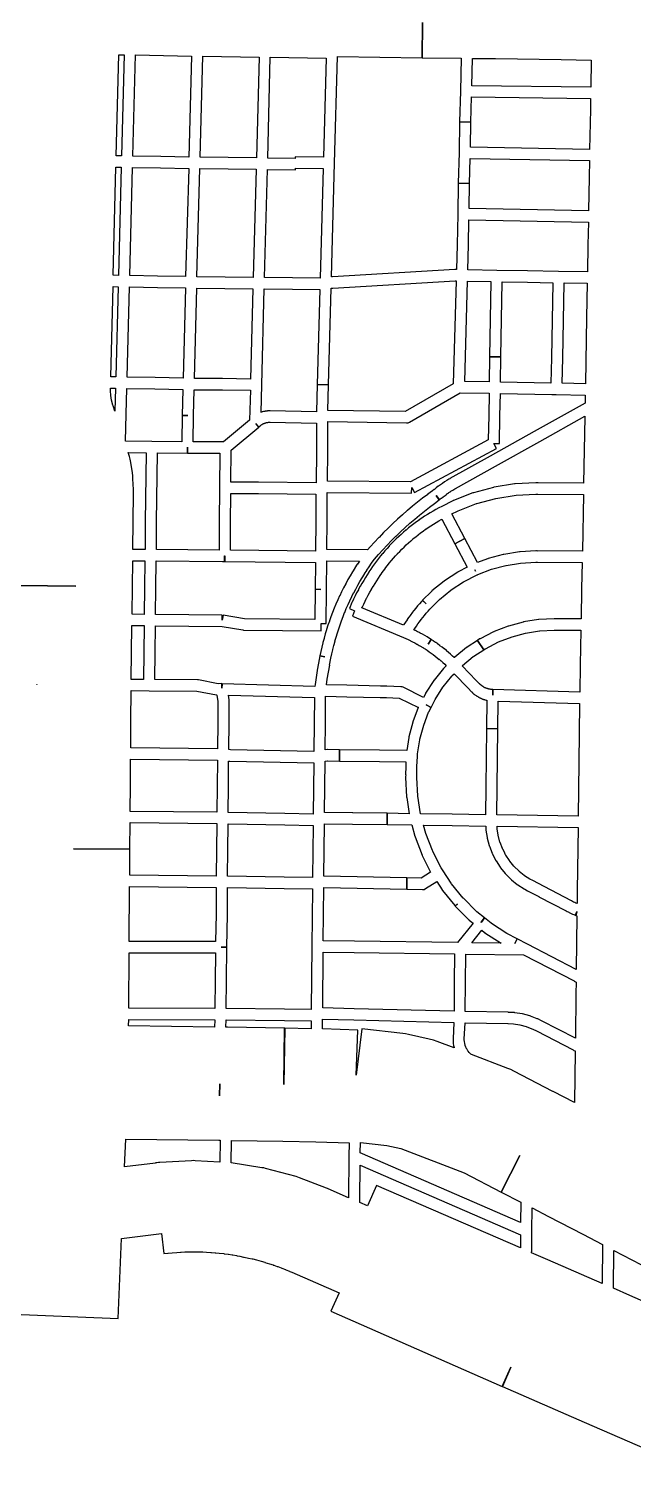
# Model space of a CAD drawing. Extents: x 0 to 1129, y 203 to 1017.
# Drawn here: x 634.7 to 695, y 325.1 to 467.9 of the extents above; entities that cross this region are included whole.
import ezdxf

# ---------------------------------------------------------------- set-up
doc = ezdxf.new("R2010")
doc.units = 0
doc.layers.get('0').update_dxf_attribs({"linetype": 'CONTINUOUS'})

msp = doc.modelspace()

# ---------------------------------------------------------------- linework, layer by layer
at = {"color": 1}
for points in [[(674.031288, 468.524742), (673.981888, 464.996965), (677.86951, 464.947587), (677.798955, 461.659698), (677.728399, 458.597587), (678.857288, 458.583589), (678.913733, 461.081255), (690.781177, 460.918989), (690.759954, 459.818322), (690.689376, 455.860144), (678.80782, 456.085922), (678.85722, 458.576545), (677.728332, 458.597768), (677.664843, 455.556834), (677.594265, 452.480612), (678.723154, 452.459389), (678.779598, 454.957056), (690.66822, 454.731278), (690.639998, 453.087322), (690.576487, 449.735945), (678.673776, 449.947611), (678.723154, 452.459389), (677.594265, 452.473387), (677.53782, 449.404232), (677.467287, 446.349165), (677.417887, 443.872676), (677.304998, 443.872676), (677.276776, 443.872676), (677.262778, 443.872676), (665.056667, 443.152987), (665.0214, 443.152987), (664.943778, 443.152987), (665.261266, 454.477165), (665.543489, 465.109876), (673.981933, 464.996987), (674.024289, 468.524742)], [(643.734778, 465.300433), (644.263933, 465.286434), (644.009933, 455.211101), (643.480778, 455.2181), (643.734778, 465.300433)], [(645.392822, 465.27221), (650.994956, 465.166366), (650.733889, 455.083988), (647.932822, 455.133388), (645.131778, 455.189833), (645.392822, 465.27221)], [(652.123845, 465.14521), (657.718889, 465.060544), (657.457845, 454.999321), (654.649711, 455.034588), (651.855711, 455.069877), (652.123845, 465.14521)], [(658.847778, 465.046433), (664.407556, 464.954722), (664.146511, 455.069877), (661.331333, 455.105166), (661.331333, 454.935833), (658.586734, 454.98521), (658.847778, 465.046433)], [(678.998444, 464.933544), (681.298556, 464.905321), (687.846111, 464.806544), (690.851778, 464.76421), (690.795333, 462.047833), (678.942, 462.210099), (678.998444, 464.933544)], [(643.452556, 454.088511), (643.981711, 454.081512), (643.692444, 443.286512), (643.191489, 443.293511), (643.452556, 454.088511)], [(645.103556, 454.060289), (647.9046, 454.010889), (650.705667, 453.954444), (650.402289, 443.166511), (647.608289, 443.215889), (644.821333, 443.265266), (645.103556, 454.060289)], [(651.827489, 453.940266), (654.635622, 453.904977), (657.429622, 453.86971), (657.133266, 443.07471), (654.332222, 443.124088), (651.531178, 443.145311), (651.827489, 453.940266)], [(661.373667, 453.975555), (664.118289, 453.940266), (663.814889, 442.99711), (661.063222, 443.032377), (658.262155, 443.067643), (658.558511, 453.855599), (661.373667, 453.82031), (661.373667, 453.975555)], [(678.652734, 448.817887), (690.562511, 448.60622), (690.520155, 446.327287), (690.470778, 443.632042), (687.592111, 443.681443), (687.585112, 443.681443), (684.50889, 443.737887), (681.425623, 443.787287), (678.546957, 443.843732), (678.596357, 446.327287), (678.652734, 448.817887)], [(677.276889, 442.743042), (677.319222, 442.743042), (677.389778, 442.743042), (677.093444, 432.484242), (672.2886, 429.697309), (664.591, 429.824309), (664.654511, 432.364309), (663.525622, 432.399575), (663.455044, 429.683198), (658.847778, 429.774909), (658.840779, 429.774909), (658.826555, 429.774909), (658.741888, 429.774909), (658.720665, 429.774909), (658.706667, 429.774909), (658.593778, 429.76791), (658.57978, 429.76791), (658.565781, 429.753911), (658.459937, 429.746912), (658.445938, 429.746912), (658.438939, 429.746912), (658.333117, 429.732914), (658.304895, 429.71869), (658.290671, 429.71869), (658.184849, 429.697467), (658.17785, 429.697467), (658.072028, 429.669245), (658.050805, 429.662246), (658.043806, 429.662246), (657.937984, 429.626979), (657.930985, 429.61998), (658.00154, 432.36458), (658.248496, 441.938958), (661.056584, 441.903691), (663.780051, 441.868425), (663.526051, 432.399846), (664.65494, 432.371624), (664.915985, 442.023624), (665.057096, 442.023624), (665.071094, 442.023624), (665.092317, 442.023624), (677.276889, 442.743042)], [(643.1774, 442.171509), (643.678333, 442.15751), (643.438444, 433.168733), (642.944556, 433.175732), (643.1774, 442.171509)], [(644.807222, 442.13622), (647.587111, 442.086842), (650.388155, 442.030398), (650.141222, 433.034575), (647.354289, 433.09102), (644.567333, 433.147464), (644.807222, 442.13622)], [(651.517044, 442.016399), (654.318111, 441.995176), (657.119178, 441.952865), (656.886333, 432.949977), (654.071178, 432.985243), (651.270111, 433.013465), (651.517044, 442.016399)], [(678.518667, 442.71482), (680.847, 442.66542), (680.72, 435.17242), (681.848889, 435.158422), (681.975889, 442.651422), (684.4806, 442.609089), (687.006511, 442.559688), (686.872444, 435.059644), (686.830111, 432.540799), (681.799489, 432.6396), (681.848889, 435.151378), (680.72, 435.172601), (680.6706, 432.660823), (678.2294, 432.703156), (678.518667, 442.71482)], [(688.1354, 442.545487), (690.449622, 442.503131), (690.386111, 439.102376), (690.266155, 432.477198), (687.959, 432.519531), (688.001333, 435.038376), (688.1354, 442.545487)], [(642.9234, 432.046956), (643.410222, 432.039957), (643.346734, 429.739846), (643.163266, 430.290179), (643.135044, 430.35369), (643.008067, 430.854623), (642.930444, 431.306179), (642.916446, 431.785957), (642.916446, 431.799955), (642.916446, 431.856399), (642.9234, 432.046956)], [(644.539111, 432.018734), (647.333111, 431.962289), (650.113, 431.905845), (650.049489, 429.316444), (650.613933, 429.295221), (650.042444, 429.30222), (650.028446, 426.698709), (647.036891, 426.719932), (644.419291, 426.741155), (644.468668, 429.436355), (644.539111, 432.018734)], [(651.241889, 431.884667), (654.064111, 431.856444), (656.858111, 431.821178), (656.780511, 428.857845), (654.184067, 426.6706), (651.157222, 426.691823), (651.17122, 429.295312), (651.241889, 431.884667)], [(681.7854, 431.510734), (686.907711, 431.411933), (687.366333, 431.404934), (690.245, 431.34849), (690.231002, 430.544156), (685.158046, 427.714867), (680.762446, 425.259534), (676.761958, 423.01589), (676.747734, 423.008891), (676.740734, 423.008891), (676.663112, 422.959513), (676.656113, 422.959513), (676.444446, 422.825446), (676.444446, 422.818447), (676.23278, 422.68438), (676.218781, 422.68438), (676.021226, 422.543269), (676.007228, 422.543269), (675.816716, 422.402158), (675.809717, 422.395159), (675.605117, 422.254048), (675.605117, 422.247049), (675.598118, 422.247049), (675.400563, 422.091826), (675.210074, 421.943671), (675.19585, 421.936672), (675.033583, 421.802628), (675.026584, 421.802628), (674.553873, 421.449827), (674.546874, 421.449827), (674.546874, 421.442828), (674.03183, 421.061828), (674.024831, 421.061828), (674.024831, 421.054829), (673.523875, 420.666785), (673.516876, 420.659786), (673.008876, 420.250586), (672.514965, 419.834297), (672.507966, 419.834297), (672.507966, 419.827298), (672.021143, 419.411009), (672.014144, 419.40401), (671.541433, 418.980676), (671.541433, 418.973677), (671.527209, 418.973677), (671.061565, 418.543277), (671.061565, 418.529279), (670.595876, 418.084768), (670.588877, 418.084768), (670.137321, 417.626168), (670.130322, 417.626168), (669.685811, 417.153434), (669.678812, 417.153434), (669.248412, 416.687768), (669.234414, 416.680769), (668.804036, 416.200991), (668.797037, 416.193992), (668.543037, 415.904725), (664.486104, 415.939992), (664.507327, 418.790436), (664.52855, 421.619703), (672.938772, 421.563258), (672.945771, 422.134769), (673.213882, 421.633836), (681.398327, 426.029436), (681.137282, 426.523325), (681.701727, 426.516326), (681.751105, 429.282104), (681.7854, 431.510734)], [(677.784889, 431.581266), (680.656511, 431.531889), (680.621222, 429.295266), (680.578889, 426.868155), (672.810734, 422.691266), (664.541622, 422.747711), (664.569845, 425.739266), (664.576844, 428.695556), (672.436733, 428.568556), (672.598999, 428.568556), (672.726022, 428.646155), (677.784889, 431.581266)], [(658.741933, 428.646223), (658.777222, 428.646223), (658.819556, 428.646223), (658.826555, 428.646223), (663.447955, 428.554512), (663.440956, 425.739334), (663.412734, 422.599623), (657.683622, 422.649023), (657.676623, 422.649023), (654.917912, 422.663022), (654.946135, 425.845089), (657.697779, 428.159311), (657.415556, 428.497977), (657.704846, 428.166355), (657.83889, 428.286311), (657.860113, 428.29331), (657.881336, 428.321532), (657.909558, 428.33553), (657.973047, 428.377886), (658.01538, 428.413153), (658.043602, 428.427151), (658.043602, 428.43415), (658.078892, 428.448148), (658.107114, 428.469371), (658.149425, 428.48337), (658.177647, 428.504593), (658.220003, 428.518817), (658.248225, 428.532815), (658.290536, 428.547039), (658.318758, 428.554038), (658.361114, 428.575261), (658.39638, 428.58226), (658.452825, 428.603483), (658.459824, 428.603483), (658.509224, 428.610482), (658.54449, 428.617482), (658.593891, 428.624481), (658.615114, 428.624481), (658.671558, 428.638479), (658.69978, 428.638479), (658.741933, 428.646223)], [(690.209711, 429.245957), (690.209711, 429.133068), (690.082734, 422.550223), (685.560111, 422.585512), (685.531889, 422.585512), (685.383711, 422.59951), (685.355489, 422.59951), (685.327266, 422.59951), (685.327266, 422.592511), (683.26, 422.493711), (683.231778, 422.479713), (683.203556, 422.479713), (681.157444, 422.155135), (681.122155, 422.148135), (681.093933, 422.141136), (679.097222, 421.597847), (679.069, 421.590848), (679.040778, 421.583849), (677.107556, 420.843027), (677.086332, 420.821804), (677.05811, 420.814805), (675.936288, 420.243294), (675.654066, 420.095116), (675.647067, 420.095116), (675.364845, 419.939916), (675.364845, 419.932917), (675.357846, 419.932917), (675.082668, 419.777695), (675.075668, 419.777695), (674.80049, 419.608361), (674.793491, 419.608361), (674.518313, 419.439028), (674.511314, 419.432029), (674.236136, 419.255629), (674.229137, 419.255629), (673.961026, 419.079228), (673.954027, 419.072229), (673.692983, 418.895852), (673.692983, 418.881628), (673.678985, 418.881628), (673.424985, 418.698206), (673.417985, 418.698206), (673.417985, 418.691207), (673.163985, 418.507762), (673.149987, 418.507762), (673.149987, 418.493764), (672.895987, 418.303275), (672.888988, 418.296276), (672.642055, 418.098721), (672.642055, 418.091722), (672.635056, 418.091722), (672.388123, 417.887122), (672.373899, 417.880123), (672.141077, 417.6755), (672.127078, 417.668501), (671.894234, 417.456857), (671.880236, 417.456857), (671.880236, 417.449858), (671.647391, 417.238191), (671.647391, 417.224193), (671.633393, 417.224193), (671.407615, 417.005482), (671.400616, 416.998483), (671.167771, 416.779772), (671.167771, 416.765548), (671.160772, 416.765548), (670.942061, 416.53977), (670.928063, 416.532771), (670.709329, 416.299949), (670.709329, 416.29295), (670.490618, 416.053061), (670.483619, 416.053061), (670.271975, 415.806105), (670.060286, 415.559172), (670.046288, 415.552173), (669.848732, 415.30524), (669.848732, 415.298241), (669.64411, 415.051308), (669.64411, 415.03731), (669.637111, 415.03731), (669.439555, 414.78331), (669.439555, 414.77631), (669.249066, 414.52231), (669.235068, 414.508086), (669.051624, 414.254086), (669.051624, 414.247087), (668.868179, 413.978976), (668.868179, 413.971977), (668.86118, 413.971977), (668.68478, 413.710933), (668.68478, 413.696935), (668.50838, 413.428823), (668.50838, 413.421824), (668.339047, 413.146646), (668.155625, 412.85738), (668.155625, 412.850381), (667.972158, 412.554047), (667.965159, 412.554047), (667.965159, 412.547048), (667.80287, 412.250692), (667.788871, 412.243693), (667.626582, 411.94736), (667.626582, 411.933362), (667.457249, 411.629962), (667.457249, 411.615963), (667.29496, 411.312563), (667.146804, 411.002119), (667.139805, 410.99512), (666.998694, 410.691719), (666.998694, 410.68472), (666.991695, 410.663497), (666.730628, 410.049653), (667.252762, 409.823875), (667.034028, 409.308831), (672.121073, 407.163942), (672.34685, 407.065164), (672.361074, 407.058165), (672.579785, 406.95941), (672.586785, 406.95241), (672.805495, 406.853633), (672.819494, 406.846634), (673.03116, 406.740789), (673.038159, 406.73379), (673.249804, 406.627945), (673.256803, 406.620946), (673.468469, 406.50099), (673.475468, 406.50099), (673.687158, 406.381035), (673.701156, 406.381035), (673.898711, 406.254057), (673.912935, 406.247058), (674.110491, 406.127102), (674.124489, 406.113104), (674.272667, 406.028438), (674.484334, 405.887326), (674.688934, 405.746215), (674.695933, 405.746215), (674.886422, 405.605104), (674.900646, 405.598105), (675.091134, 405.456994), (675.098133, 405.456994), (675.288622, 405.301772), (675.295621, 405.294773), (675.479043, 405.153662), (675.500266, 405.146662), (675.683711, 404.984396), (675.683711, 404.998394), (675.867155, 404.829061), (675.874154, 404.829061), (676.050554, 404.666794), (676.064553, 404.659795), (676.24093, 404.504596), (676.247929, 404.490372), (676.38904, 404.356327), (676.156196, 404.123483), (676.142198, 404.10226), (676.127974, 404.074037), (675.182552, 402.909859), (675.161329, 402.895861), (675.14733, 402.867639), (674.335953, 401.604683), (674.31473, 401.58346), (674.30773, 401.555238), (674.13133, 401.195416), (672.085219, 402.197305), (671.979375, 402.253749), (671.852397, 402.260748), (670.455375, 402.296037), (669.820397, 402.31726), (666.483108, 402.394883), (664.444041, 402.430149), (664.528708, 403.008727), (664.528708, 403.022726), (664.641597, 403.707126), (664.641597, 403.714125), (664.768619, 404.412614), (664.754395, 404.412614), (664.895506, 405.111102), (664.888507, 405.111102), (664.987285, 405.534436), (664.980286, 405.534436), (665.07202, 405.950725), (665.07202, 405.957724), (665.177842, 406.359902), (665.177842, 406.3739), (665.297797, 406.797233), (665.283799, 406.797233), (665.410799, 407.206456), (665.4038, 407.206456), (665.530823, 407.615678), (665.530823, 407.622677), (665.664867, 408.038966), (665.798911, 408.434077), (665.80591, 408.441076), (665.939954, 408.843254), (665.946954, 408.843254), (666.095132, 409.245432), (666.095132, 409.252431), (666.257398, 409.654587), (666.264397, 409.661586), (666.426664, 410.04963), (666.426664, 410.056629), (666.603064, 410.444673), (666.603064, 410.451673), (666.779441, 410.839717), (666.786441, 410.853941), (666.962841, 411.227874), (666.96984, 411.241872), (667.153262, 411.615828), (667.167486, 411.629826), (667.357974, 411.996715), (667.364974, 412.003714), (667.569573, 412.37767), (667.569573, 412.384669), (667.78124, 412.758602), (667.78124, 412.765601), (667.999951, 413.125423), (667.999951, 413.132422), (668.232796, 413.499311), (668.232796, 413.50631), (668.458573, 413.859066), (668.472572, 413.866065), (668.698349, 414.218842), (668.705348, 414.225842), (668.94526, 414.571575), (668.952259, 414.578574), (669.199215, 414.931329), (669.227437, 414.966618), (669.643703, 415.446396), (669.650703, 415.453395), (670.066969, 415.911995), (670.073968, 415.918994), (670.497302, 416.37055), (670.504301, 416.377549), (670.941745, 416.829105), (670.941745, 416.836104), (671.37919, 417.273526), (671.386189, 417.280525), (671.837744, 417.717969), (671.837744, 417.71097), (672.296367, 418.134303), (672.303366, 418.141302), (672.761966, 418.557591), (672.775964, 418.564591), (673.24163, 418.973813), (673.24863, 418.980812), (673.728407, 419.375923), (673.735406, 419.375923), (674.208117, 419.778078), (674.222341, 419.778078), (674.716208, 420.166145), (675.217163, 420.533034), (675.224162, 420.540033), (675.689852, 420.885744), (675.379407, 421.316144), (675.718074, 420.906922), (675.894452, 421.055078), (675.901451, 421.062077), (676.091962, 421.203188), (676.091962, 421.196189), (676.275406, 421.3373), (676.282406, 421.344299), (676.458783, 421.478343), (676.465782, 421.485342), (676.656294, 421.612342), (676.663293, 421.619341), (676.84676, 421.739297), (676.853759, 421.753295), (677.04427, 421.873228), (677.051269, 421.873228), (677.24178, 422.000251), (677.255779, 422.000251), (677.305179, 422.035518), (681.30569, 424.272117), (685.708357, 426.727451), (690.209711, 429.245957)], [(644.687266, 425.612357), (646.451178, 425.598133), (646.3806, 418.711911), (646.352378, 415.946133), (645.138822, 415.953132), (645.2094, 421.555243), (645.216399, 421.745754), (645.202401, 421.929176), (645.145957, 423.008687), (645.131958, 423.297977), (645.089625, 423.587243), (644.920292, 424.63851), (644.877958, 424.94191), (644.793292, 425.224132), (644.687266, 425.612357)], [(650.585711, 426.141512), (650.59271, 426.141512), (650.578712, 425.562957), (651.05849, 425.562957), (653.810156, 425.548958), (653.781934, 422.119958), (653.753712, 418.634514), (653.732489, 415.875803), (647.481244, 415.932247), (647.509466, 418.698025), (647.580044, 425.584247), (650.578644, 425.563024), (650.585711, 426.141512)], [(654.903711, 421.534178), (657.669489, 421.52018), (663.3986, 421.47078), (663.377377, 418.796713), (663.349154, 415.791069), (654.861332, 415.861602), (654.882556, 418.627379), (654.903711, 421.534178)], [(685.327266, 421.470689), (685.390778, 421.470689), (685.503667, 421.456691), (685.517665, 421.456691), (685.524664, 421.456691), (690.061398, 421.421402), (689.96262, 415.762869), (685.489398, 415.798135), (685.489398, 415.791136), (685.376509, 415.798135), (685.348286, 415.798135), (685.31302, 415.798135), (683.753731, 415.720513), (683.718442, 415.720513), (683.69022, 415.706515), (682.137997, 415.459559), (682.109775, 415.45256), (682.081553, 415.45256), (680.56462, 415.036271), (680.543397, 415.029272), (680.515174, 415.022273), (679.506219, 414.634228), (678.243263, 417.040162), (677.241397, 416.510984), (678.476108, 414.168539), (677.594152, 413.716984), (677.56593, 413.709985), (677.544706, 413.688761), (676.225329, 412.83505), (676.204106, 412.813827), (676.182883, 412.799829), (674.969327, 411.804985), (674.941105, 411.783761), (674.919882, 411.769537), (674.030882, 410.873493), (674.38366, 410.52776), (674.023838, 410.859382), (673.917993, 410.753537), (673.917993, 410.746538), (673.727482, 410.534872), (673.536993, 410.323205), (673.536993, 410.309207), (673.529994, 410.309207), (673.353616, 410.09754), (673.353616, 410.090541), (673.346617, 410.090541), (673.170217, 409.871807), (673.170217, 409.864808), (672.993817, 409.653119), (672.993817, 409.639121), (672.986818, 409.639121), (672.817484, 409.413343), (672.817484, 409.406344), (672.648151, 409.180566), (672.648151, 409.173567), (672.641152, 409.173567), (672.478863, 408.947789), (672.478863, 408.933791), (672.323641, 408.708013), (672.323641, 408.701014), (672.161374, 408.461125), (672.161374, 408.454126), (672.119018, 408.383548), (667.984485, 410.126282), (668.019752, 410.217993), (668.026751, 410.232217), (668.160818, 410.500305), (668.160818, 410.507304), (668.301929, 410.796593), (668.308928, 410.803592), (668.450039, 411.099926), (668.457038, 411.106925), (668.619305, 411.396191), (668.612305, 411.396191), (668.767528, 411.685458), (668.774527, 411.692457), (668.936793, 411.967612), (668.943792, 411.974611), (669.113126, 412.256834), (669.120125, 412.270832), (669.296502, 412.553054), (669.458791, 412.821165), (669.465791, 412.828164), (669.621035, 413.082164), (669.635034, 413.089163), (669.797323, 413.336119), (669.797323, 413.343118), (669.966656, 413.590074), (669.973655, 413.604072), (670.150055, 413.851028), (670.150055, 413.858027), (670.340544, 414.097938), (670.347543, 414.104938), (670.523943, 414.344826), (670.530942, 414.351826), (670.714387, 414.591692), (670.728385, 414.598691), (670.91183, 414.824469), (670.918829, 414.838467), (671.123428, 415.064245), (671.116429, 415.064245), (671.328073, 415.297067), (671.328073, 415.304066), (671.525629, 415.522777), (671.539853, 415.529776), (671.751497, 415.755554), (671.963186, 415.96722), (671.970185, 415.97422), (672.181852, 416.185909), (672.188851, 416.192908), (672.407562, 416.404575), (672.407562, 416.397575), (672.63334, 416.609265), (672.640339, 416.616264), (672.866117, 416.813819), (672.880115, 416.820818), (673.098849, 417.01133), (673.105848, 417.025328), (673.345759, 417.215817), (673.585625, 417.413372), (673.592625, 417.413372), (673.832513, 417.596839), (673.839513, 417.603838), (674.079424, 417.780216), (674.086423, 417.780216), (674.333379, 417.956616), (674.340378, 417.963615), (674.587334, 418.132949), (674.594333, 418.139948), (674.841289, 418.309281), (674.855287, 418.309281), (675.109287, 418.478614), (675.116286, 418.478614), (675.370286, 418.633837), (675.384284, 418.647835), (675.638284, 418.79599), (675.645283, 418.79599), (675.899283, 418.944168), (675.913507, 418.951167), (675.962885, 418.97939), (677.239952, 416.516989), (678.241818, 417.0391), (676.957729, 419.494434), (677.515107, 419.7837), (677.564485, 419.811922), (679.391885, 420.517478), (679.420107, 420.524477), (679.448329, 420.531476), (681.332174, 421.032409), (683.378262, 421.364009), (685.327266, 421.470689)], [(632.622289, 414.951243), (633.835845, 414.937245), (633.800556, 412.347867), (639.445, 412.270245), (633.800556, 412.3408), (633.758222, 409.052911), (633.715889, 405.821467), (633.687667, 403.090978), (632.544667, 403.104977), (632.608155, 412.347777), (632.622289, 414.951243)], [(645.124734, 414.824243), (646.338289, 414.817244), (646.310067, 412.150266), (646.281845, 409.4762), (645.054155, 409.490198), (645.089444, 412.206598), (645.124734, 414.824243)], [(664.478111, 414.810245), (667.723667, 414.782023), (667.526111, 414.485689), (667.519112, 414.485689), (667.519112, 414.471691), (667.279246, 414.104802), (667.272247, 414.097803), (667.039402, 413.71678), (667.032403, 413.709781), (666.813669, 413.328781), (666.799671, 413.328781), (666.799671, 413.321782), (666.580938, 412.940805), (666.580938, 412.933806), (666.369271, 412.545761), (666.369271, 412.531537), (666.362272, 412.531537), (666.157672, 412.136426), (666.150673, 412.129427), (665.953117, 411.734316), (665.953117, 411.720318), (665.762606, 411.325207), (665.755607, 411.318208), (665.565096, 410.923097), (665.565096, 410.909098), (665.388718, 410.50692), (665.388718, 410.499921), (665.381719, 410.499921), (665.212386, 410.083655), (665.212386, 410.076656), (665.050119, 409.667456), (665.050119, 409.660457), (664.88783, 409.24419), (664.88783, 409.237191), (664.739675, 408.813858), (664.732676, 408.813858), (664.732676, 408.806859), (664.591564, 408.390592), (664.591564, 408.383593), (664.45752, 407.96026), (664.45752, 407.946262), (664.450521, 407.946262), (664.323521, 407.522928), (664.323521, 407.515929), (664.203588, 407.085529), (664.203588, 407.07853), (664.083632, 406.655197), (664.083632, 406.641198), (663.97781, 406.210798), (663.97781, 406.203799), (663.886077, 405.773422), (663.872078, 405.766422), (663.787412, 405.328978), (664.288367, 405.223133), (663.787412, 405.321934), (663.653345, 404.616378), (663.653345, 404.609379), (663.526367, 403.903823), (663.519368, 403.903823), (663.519368, 403.889825), (663.413546, 403.18427), (663.413546, 403.177271), (663.307702, 402.471715), (663.307702, 402.464716), (663.286479, 402.288316), (654.02959, 402.556449), (654.015591, 402.111938), (654.015591, 402.563494), (653.634569, 402.556495), (651.687236, 402.930428), (651.637858, 402.937427), (651.58848, 402.937427), (647.333969, 402.972716), (647.362191, 405.674982), (647.397458, 408.334938), (654.050858, 408.278494), (656.118124, 407.918672), (656.167525, 407.911673), (656.209858, 407.911673), (663.914525, 407.841117), (663.921524, 408.56785), (664.422457, 408.56785), (664.44368, 411.968606), (664.478111, 414.810245)], [(654.289889, 415.297022), (654.296888, 415.297022), (654.296888, 414.739644), (663.349154, 414.662044), (663.313865, 411.980933), (663.87831, 411.966709), (663.313865, 411.973708), (663.292642, 408.975086), (656.258242, 409.038597), (654.141575, 409.398419), (654.056909, 408.890419), (654.056909, 409.405486), (647.410598, 409.46193), (647.43882, 412.135975), (647.467042, 414.802997), (654.092198, 414.739486), (654.289753, 414.739486), (654.289889, 415.297022)], [(685.320222, 414.669134), (685.376667, 414.669134), (685.461333, 414.669134), (685.468332, 414.669134), (685.482556, 414.669134), (689.941668, 414.633867), (689.892267, 412.065645), (689.835823, 409.017645), (687.324045, 409.031643), (687.295823, 409.031643), (687.189978, 409.031643), (687.161756, 409.031643), (687.140533, 409.031643), (685.637688, 408.954043), (685.609466, 408.954043), (685.588243, 408.954043), (684.106667, 408.714222), (684.078444, 408.707223), (684.050222, 408.700224), (682.603845, 408.31218), (682.575622, 408.297956), (682.554399, 408.290957), (681.157399, 407.754734), (681.129177, 407.747735), (681.107954, 407.726512), (679.774443, 407.049179), (679.74622, 407.04218), (679.717998, 407.020957), (679.506332, 406.879846), (680.134265, 405.934401), (680.282443, 406.040223), (680.296441, 406.040223), (681.615841, 406.724623), (682.94933, 407.23969), (682.956329, 407.23969), (684.28984, 407.592445), (685.700951, 407.82529), (685.70795, 407.82529), (687.140217, 407.90289), (687.189594, 407.90289), (687.260173, 407.90289), (687.281396, 407.90289), (687.288395, 407.90289), (689.814261, 407.888892), (689.750772, 404.44578), (689.701372, 401.722313), (681.044217, 401.969269), (681.030219, 401.404825), (681.02322, 401.404825), (681.02322, 401.85638), (681.030219, 401.969269), (681.02322, 401.969269), (680.98793, 401.969269), (680.959708, 401.969269), (680.94571, 401.976268), (680.917488, 401.976268), (680.882221, 401.976268), (680.875222, 401.976268), (680.853999, 401.990492), (680.839775, 401.990492), (680.776286, 401.997491), (680.769287, 401.997491), (680.748064, 402.00449), (680.741065, 402.00449), (680.726841, 402.00449), (680.705618, 402.01149), (680.677396, 402.01149), (680.642107, 402.025488), (680.635108, 402.025488), (680.592774, 402.039486), (680.564552, 402.046485), (680.550554, 402.046485), (680.536556, 402.046485), (680.536556, 402.060483), (680.515332, 402.060483), (680.494109, 402.067482), (680.480111, 402.074482), (680.451889, 402.081481), (680.430666, 402.081481), (680.423667, 402.08848), (680.381333, 402.109703), (680.353111, 402.116702), (680.339113, 402.123701), (680.31789, 402.123701), (680.310891, 402.137699), (680.282668, 402.151698), (680.282668, 402.144698), (680.254446, 402.158922), (680.247447, 402.158922), (680.183958, 402.194189), (680.176959, 402.194189), (680.16996, 402.208187), (680.148737, 402.215186), (680.099337, 402.243409), (680.092338, 402.250408), (680.078114, 402.257407), (680.064116, 402.264406), (680.02176, 402.292628), (680.000537, 402.299627), (679.958203, 402.334894), (679.951204, 402.348892), (679.929981, 402.355891), (679.922982, 402.36289), (679.908758, 402.384113), (679.89476, 402.384113), (679.873537, 402.405336), (679.824136, 402.433559), (679.817137, 402.440558), (679.774804, 402.489935), (679.767805, 402.496934), (679.746582, 402.510933), (679.739583, 402.525157), (679.732583, 402.532156), (679.71136, 402.546154), (679.386827, 402.884821), (677.975716, 404.345309), (678.018027, 404.380598), (679.083427, 405.255487), (679.132827, 405.290776), (680.127649, 405.932821), (679.506761, 406.878265), (678.469583, 406.200932), (678.44136, 406.179709), (678.413138, 406.16571), (677.263094, 405.220243), (677.234872, 405.206245), (677.213649, 405.185022), (677.185426, 405.1568), (677.016093, 405.319089), (677.001869, 405.319089), (676.818447, 405.495466), (676.811448, 405.502466), (676.606826, 405.678866), (676.402226, 405.848199), (676.402226, 405.855198), (676.20467, 406.024532), (676.190672, 406.024532), (675.993116, 406.186798), (675.979118, 406.186798), (675.767452, 406.349065), (675.767452, 406.356064), (675.555785, 406.504242), (675.548786, 406.51824), (675.337097, 406.666418), (675.330097, 406.666418), (675.330097, 406.673417), (675.118431, 406.814528), (675.111432, 406.814528), (675.111432, 406.821527), (674.885654, 406.962638), (674.575209, 406.489905), (674.87861, 406.969682), (674.723387, 407.075527), (674.709389, 407.082526), (674.490656, 407.216593), (674.483657, 407.223592), (674.264923, 407.357659), (674.250925, 407.357659), (674.025147, 407.484659), (674.018148, 407.484659), (673.785303, 407.611659), (673.778304, 407.618658), (673.545482, 407.731547), (673.545482, 407.745771), (673.538483, 407.745771), (673.312705, 407.85866), (673.298707, 407.85866), (673.298707, 407.865659), (673.16464, 407.929148), (673.256374, 408.070259), (673.270372, 408.077258), (673.411483, 408.295969), (673.418482, 408.310193), (673.56666, 408.521837), (673.56666, 408.528836), (673.728927, 408.733458), (673.728927, 408.740458), (673.884171, 408.952124), (673.89117, 408.959123), (674.05346, 409.163723), (674.222793, 409.368323), (674.229792, 409.375322), (674.399125, 409.579945), (674.399125, 409.586944), (674.575503, 409.777455), (674.575503, 409.791453), (674.75897, 409.981964), (674.857725, 410.087809), (674.850726, 410.094808), (675.676215, 410.927364), (675.718571, 410.962653), (676.84746, 411.879852), (676.896837, 411.915142), (678.110393, 412.705364), (679.457993, 413.403852), (679.472217, 413.410852), (679.500439, 413.42485), (679.535705, 413.438848), (680.91155, 413.968003), (680.918549, 413.968003), (682.322616, 414.349026), (682.37906, 414.356025), (683.811327, 414.588847), (685.320222, 414.669134)], [(679.2454, 413.921222), (679.280667, 413.864778), (679.308889, 413.794222), (679.2454, 413.921222)], [(645.040067, 408.361354), (646.267711, 408.347356), (646.232444, 405.680356), (646.204222, 402.985134), (644.969489, 402.992133), (645.004778, 405.680311), (645.040067, 408.361354)], [(677.178111, 403.54933), (678.575111, 402.102952), (678.920822, 401.750152), (678.920822, 401.736154), (678.927821, 401.736154), (678.96311, 401.700865), (678.970109, 401.693865), (678.998332, 401.665643), (679.005331, 401.658644), (679.075909, 401.595155), (679.082908, 401.588156), (679.153463, 401.524645), (679.167462, 401.524645), (679.174461, 401.517646), (679.20975, 401.489424), (679.20975, 401.482425), (679.216749, 401.482425), (679.252015, 401.454202), (679.252015, 401.447203), (679.294349, 401.418981), (679.308347, 401.418981), (679.378903, 401.369603), (679.385902, 401.362604), (679.392901, 401.362604), (679.463456, 401.30616), (679.470455, 401.30616), (679.484454, 401.299161), (679.52681, 401.270938), (679.533809, 401.270938), (679.604364, 401.228628), (679.611363, 401.221629), (679.625362, 401.221629), (679.667718, 401.193406), (679.674717, 401.193406), (679.752339, 401.151073), (679.766337, 401.151073), (679.766337, 401.137075), (679.808693, 401.123077), (679.815692, 401.123077), (679.850959, 401.101854), (679.857958, 401.101854), (679.871956, 401.094854), (679.907223, 401.080856), (679.914222, 401.080856), (679.921221, 401.080856), (679.956487, 401.059633), (679.963486, 401.059633), (679.998775, 401.045409), (680.012774, 401.045409), (680.019773, 401.031411), (680.055062, 401.024412), (680.062061, 401.017413), (680.06906, 401.017413), (680.111393, 401.010414), (680.111393, 400.996415), (680.160771, 400.989416), (680.16777, 400.982417), (680.174769, 400.982417), (680.210036, 400.975418), (680.217035, 400.975418), (680.252324, 400.954195), (680.266322, 400.954195), (680.28032, 400.954195), (680.372054, 400.925973), (680.379053, 400.925973), (680.386052, 400.925973), (680.421341, 400.918974), (680.42834, 400.911974), (680.449563, 400.904975), (680.414274, 398.082753), (681.543163, 398.06153), (681.578452, 400.827308), (689.67823, 400.594463), (689.607674, 394.696019), (689.544186, 389.340863), (681.437341, 389.467863), (681.47263, 392.233641), (681.543163, 398.06153), (680.414274, 398.075528), (680.343741, 392.247639), (680.308452, 389.481862), (676.992341, 389.531239), (673.838497, 389.580639), (673.563341, 391.323373), (673.457519, 393.207195), (673.457519, 393.242484), (673.457519, 393.263707), (673.464518, 393.447151), (673.464518, 393.468375), (673.464518, 393.475374), (673.471517, 394.265596), (673.471517, 394.293818), (673.527962, 395.309818), (673.534961, 395.556774), (673.760739, 396.974929), (673.760739, 396.981928), (673.767738, 397.031329), (674.148715, 398.421262), (674.628493, 399.71244), (674.656715, 399.754773), (674.656715, 399.761772), (674.875449, 400.185105), (674.374493, 400.44615), (674.875449, 400.19215), (675.284671, 400.996483), (676.060782, 402.202972), (676.096049, 402.252372), (676.956849, 403.324816), (676.992115, 403.36715), (677.178111, 403.54933)], [(635.571489, 402.519219), (635.578488, 402.519219), (635.571489, 402.490996), (635.571489, 402.519219)], [(644.962444, 401.863041), (646.754556, 401.849042), (651.517044, 401.813753), (653.471444, 401.432753), (653.527889, 401.425754), (653.626667, 400.783687), (653.605444, 398.681132), (653.577221, 396.070576), (644.927133, 396.162287), (644.948356, 398.843398), (644.962444, 401.863041)], [(654.677933, 401.411485), (663.236333, 401.164552), (663.21511, 398.631619), (663.193887, 395.795263), (654.868332, 395.950508), (654.706042, 395.97873), (654.734265, 398.67393), (654.755488, 400.861174), (654.755488, 400.896441), (654.74149, 400.945841), (654.677933, 401.411485)], [(664.365222, 401.298596), (666.467778, 401.26333), (669.790956, 401.185707), (670.418889, 401.164484), (671.695933, 401.129195), (673.622111, 400.190818), (673.600888, 400.169594), (673.07171, 398.76555), (673.064711, 398.737328), (673.057712, 398.709106), (672.669668, 397.262706), (672.655444, 397.227439), (672.655444, 397.206216), (672.450844, 395.907994), (669.748555, 395.936216), (665.755133, 395.971505), (665.73391, 394.842616), (669.727354, 394.807327), (672.373176, 394.779105), (672.344954, 394.327549), (672.344954, 394.313551), (672.344954, 394.306552), (672.337955, 393.481041), (672.344954, 393.481041), (672.330956, 393.26233), (672.330956, 393.234108), (672.330956, 393.212884), (672.436778, 391.258484), (672.436778, 391.230262), (672.443777, 391.194973), (672.697777, 389.593373), (670.503488, 389.628662), (670.48949, 388.499773), (672.965978, 388.464484), (673.262334, 387.335595), (673.276332, 387.307373), (673.283332, 387.279151), (673.98182, 385.465862), (673.988819, 385.43764), (674.002818, 385.409417), (674.835373, 383.765484), (673.875818, 383.172818), (672.471773, 383.186816), (672.457549, 382.057927), (674.016838, 382.043929), (674.186172, 382.043929), (674.313172, 382.121551), (675.442061, 382.812973), (675.971239, 381.994529), (675.992462, 381.966306), (676.00646, 381.945083), (677.234127, 380.42815), (677.241126, 380.421151), (677.262349, 380.399928), (677.276347, 380.385704), (677.516236, 380.611482), (677.283391, 380.37866), (678.645125, 379.009882), (678.673347, 378.995884), (678.687345, 378.97466), (679.068345, 378.664216), (677.516123, 376.731016), (667.236167, 376.872127), (664.124679, 376.921505), (664.174079, 382.23435), (672.450234, 382.065016), (672.471457, 383.186838), (672.471457, 383.193838), (664.188212, 383.363171), (664.244657, 388.577215), (667.038657, 388.534882), (670.488835, 388.499615), (670.495834, 389.628504), (667.059767, 389.663771), (667.052768, 389.663771), (664.258768, 389.706104), (664.308146, 394.842548), (664.562146, 394.856547), (664.597435, 394.856547), (665.733368, 394.842548), (665.747366, 395.971437), (664.5691, 395.985436), (664.554876, 395.985436), (664.533652, 395.985436), (664.321986, 395.971437), (664.343209, 398.624326), (664.365222, 401.298596)], [(644.913044, 395.033331), (653.563178, 394.94162), (653.541955, 392.331064), (653.513733, 389.727553), (644.870688, 389.819286), (644.891911, 392.45102), (644.913044, 395.033331)], [(654.692067, 394.828731), (654.706065, 394.828731), (654.755465, 394.821732), (654.797799, 394.821732), (663.179799, 394.666487), (663.130421, 389.558265), (660.301132, 389.607665), (654.642576, 389.71351), (654.670799, 392.324042), (654.692067, 394.828731)], [(644.863667, 388.697713), (653.499667, 388.598912), (653.471444, 385.981313), (653.443222, 383.370757), (644.828378, 383.462468), (644.849601, 386.044824), (639.205156, 386.094201), (644.849601, 386.051868), (644.863667, 388.697713)], [(654.628556, 388.584824), (660.280067, 388.478979), (663.116378, 388.429579), (663.059933, 383.215535), (660.237711, 383.257868), (654.572111, 383.356646), (654.600333, 385.967201), (654.628556, 388.584824)], [(674.137178, 388.443713), (676.980556, 388.401357), (680.331933, 388.351979), (680.338932, 388.189713), (680.345931, 388.006246), (680.345931, 387.978023), (680.35293, 387.942757), (680.472864, 387.201935), (680.472864, 387.173713), (680.479863, 387.138424), (680.670351, 386.418757), (680.684575, 386.390535), (680.698574, 386.362313), (680.966707, 385.656757), (680.973706, 385.62149), (680.987705, 385.600267), (681.149971, 385.289823), (681.333438, 384.929978), (681.340437, 384.901756), (681.36166, 384.887758), (681.777927, 384.252735), (681.784926, 384.224513), (681.813148, 384.196291), (682.278792, 383.610691), (682.293016, 383.589468), (682.321239, 383.568245), (682.850394, 383.039067), (682.871617, 383.010845), (682.89284, 382.996846), (683.478463, 382.517069), (683.506685, 382.502845), (683.534907, 382.488846), (684.155796, 382.079602), (684.184018, 382.065603), (684.21224, 382.051379), (684.501507, 381.903224), (685.63744, 381.317602), (685.63744, 381.310602), (688.35384, 379.899491), (688.360839, 379.892492), (688.45255, 379.850136), (688.572483, 379.786648), (688.572483, 379.779649), (688.586707, 379.779649), (688.706641, 379.716137), (688.71364, 379.709138), (688.840662, 379.645649), (688.847661, 379.645649), (688.974661, 379.582161), (688.98166, 379.582161), (689.101594, 379.532761), (689.115592, 379.525761), (689.235548, 379.469317), (689.26377, 379.462318), (689.418969, 379.836274), (689.418969, 379.779829), (689.299036, 379.441162), (689.390747, 379.41294), (689.397746, 379.41294), (689.397746, 379.405941), (689.418969, 379.398942), (689.348436, 374.064942), (684.508303, 376.569676), (683.478214, 377.105898), (683.24537, 376.654342), (683.23837, 376.654342), (683.471215, 377.105898), (682.448148, 377.635076), (680.91006, 378.622854), (680.867704, 378.65812), (680.218593, 379.194342), (679.865838, 378.749831), (679.858838, 378.75683), (680.211616, 379.194274), (679.449616, 379.815163), (679.400216, 379.85043), (678.109061, 381.148652), (678.087838, 381.169875), (676.92366, 382.609209), (676.88837, 382.651542), (676.08406, 383.886253), (675.893548, 384.189653), (675.865326, 384.239053), (675.039838, 385.868875), (675.011615, 385.92532), (674.355437, 387.62572), (674.137178, 388.443713)], [(681.460822, 388.337868), (689.532378, 388.210868), (689.447711, 381.938468), (689.433713, 380.61909), (689.334912, 380.661424), (689.327913, 380.668423), (689.222069, 380.724867), (689.20807, 380.724867), (689.116337, 380.774267), (689.095114, 380.781266), (688.989269, 380.837711), (688.904602, 380.887111), (688.890604, 380.89411), (688.883605, 380.89411), (686.160183, 382.319355), (685.024228, 382.912022), (685.017228, 382.912022), (684.720918, 383.060177), (684.19174, 383.405888), (684.149406, 383.441177), (683.655518, 383.836288), (683.613184, 383.878622), (683.161629, 384.330177), (683.119295, 384.37251), (682.724184, 384.859355), (682.695962, 384.901666), (682.688963, 384.908665), (682.343229, 385.451954), (682.33623, 385.465952), (682.315007, 385.494174), (682.159785, 385.811686), (682.152786, 385.811686), (682.025763, 386.058619), (682.00454, 386.100975), (681.997541, 386.114973), (681.764719, 386.70764), (681.75772, 386.735862), (681.750721, 386.764084), (681.574321, 387.441417), (681.475565, 388.069373), (681.468566, 388.245773), (681.468566, 388.252772), (681.460822, 388.337868)], [(644.814289, 382.333466), (653.436155, 382.241755), (653.436155, 379.5536), (653.386778, 376.8372), (644.771933, 376.851198), (644.814289, 382.333466)], [(654.565044, 382.227712), (660.223622, 382.128934), (663.045845, 382.093668), (662.9894, 376.364556), (662.932956, 370.071001), (660.265933, 370.099223), (654.438067, 370.162712), (654.473333, 372.935534), (654.501556, 376.265756), (653.944155, 376.265756), (653.944155, 376.272755), (654.501556, 376.265756), (654.565044, 379.546601), (654.565044, 382.227712)], [(679.943889, 377.959202), (680.204956, 377.747558), (680.226179, 377.733334), (680.254401, 377.712111), (681.856001, 376.674956), (678.949112, 376.710222), (679.943889, 377.959202)], [(644.764889, 375.722602), (653.365622, 375.708604), (653.344399, 372.942826), (653.309133, 370.169982), (644.729577, 370.184206), (644.764889, 375.722602)], [(664.111222, 375.793158), (667.222734, 375.74378), (677.220444, 375.602669), (677.192222, 372.794536), (677.164, 369.90178), (667.215667, 370.141647), (664.068889, 370.212225), (664.111222, 375.793158)], [(678.349333, 375.588536), (684.106667, 375.510936), (689.137266, 372.907425), (689.137266, 372.900425), (689.334822, 372.794581), (689.320824, 371.651603), (689.264379, 367.185425), (685.905935, 368.928136), (685.898936, 368.928136), (685.52498, 369.118648), (685.496758, 369.132646), (685.468536, 369.139645), (684.784158, 369.407734), (684.755936, 369.414733), (684.720669, 369.421732), (684.008047, 369.619287), (683.979825, 369.626286), (683.951602, 369.626286), (683.224892, 369.739175), (683.196669, 369.746174), (683.16138, 369.746174), (682.589869, 369.774397), (682.575871, 369.781396), (678.293137, 369.873129), (678.321359, 372.787062), (678.349333, 375.588536)], [(644.722556, 369.055023), (653.302111, 369.040799), (653.295112, 368.307022), (644.715556, 368.419911), (644.722556, 369.055023)], [(654.431, 369.0338), (660.258889, 368.970312), (662.925889, 368.942089), (662.91889, 368.1448), (660.308357, 368.201245), (660.188401, 362.563867), (660.266001, 368.201245), (654.58629, 368.285911), (654.424001, 368.285911), (654.431, 369.0338)], [(664.054778, 369.083246), (667.187444, 369.012668), (677.135778, 368.772801), (677.065222, 367.128846), (677.065222, 367.100623), (677.065222, 367.05829), (677.065222, 367.023023), (677.072221, 366.761957), (677.08622, 366.733734), (677.08622, 366.705512), (677.128575, 366.444445), (677.128575, 366.416223), (677.135575, 366.388001), (677.184975, 366.225734), (675.498686, 366.867779), (675.110619, 367.015957), (674.701419, 367.10769), (672.612975, 367.573334), (672.330753, 367.629779), (672.04853, 367.672135), (667.963352, 368.144846), (667.420086, 363.516401), (667.568241, 368.010801), (664.047508, 368.116623), (664.054778, 369.083246)], [(678.264667, 368.744534), (682.533266, 368.659867), (682.55449, 368.659867), (683.097756, 368.617511), (683.104755, 368.617511), (683.718577, 368.5258), (684.374755, 368.356467), (684.4312, 368.342469), (685.009755, 368.109624), (685.383688, 367.926202), (689.059644, 366.02118), (689.1302, 365.985913), (689.221911, 365.929469), (689.22891, 365.929469), (689.235909, 365.929469), (689.249907, 365.92247), (689.249907, 365.858958), (689.179374, 360.778958), (687.041529, 361.886692), (687.03453, 361.879693), (683.118686, 363.91876), (682.836463, 364.059871), (682.533063, 364.17276), (678.899463, 365.562693), (678.85713, 365.597959), (678.814797, 365.640315), (678.708975, 365.73907), (678.673686, 365.781426), (678.581952, 365.894315), (678.546686, 365.943693), (678.469063, 366.063649), (678.469063, 366.070648), (678.433797, 366.120048), (678.391463, 366.204714), (678.37024, 366.239981), (678.342018, 366.289381), (678.285574, 366.465759), (678.27135, 366.486982), (678.229039, 366.670404), (678.229039, 366.677403), (678.200817, 366.882025), (678.193818, 367.030181), (678.193818, 367.051404), (678.193818, 367.058403), (678.193818, 367.065402), (678.193818, 367.086625), (678.264667, 368.744534)], [(653.803044, 362.655533), (653.810043, 362.648534), (653.78882, 361.442023), (653.803044, 362.655533)], [(644.433266, 357.138201), (653.725444, 357.011201), (653.8454, 357.011201), (653.817178, 354.845135), (651.368889, 354.972157), (651.178378, 354.986155), (650.994956, 354.979156), (647.841111, 354.809823), (647.685889, 354.802824), (647.544778, 354.774602), (647.389556, 354.753378), (647.389556, 354.746379), (644.313333, 354.351268), (644.433266, 357.138201)], [(654.974289, 356.990023), (660.103667, 356.926535), (663.370378, 356.855979), (666.7006, 356.74309), (666.686602, 355.402535), (666.658379, 351.28209), (664.605201, 352.178157), (664.534646, 352.206379), (664.46409, 352.241646), (661.768868, 353.271757), (661.606602, 353.335268), (661.41609, 353.391713), (658.36809, 354.20309), (658.191713, 354.252468), (658.008246, 354.28069), (654.946157, 354.767535), (654.974289, 356.990023)], [(667.829489, 356.792468), (670.461222, 356.482023), (671.865266, 356.178646), (678.172956, 353.77269), (681.855933, 351.853579), (683.739778, 355.487201), (681.863, 351.853579), (683.824444, 350.837579), (683.803221, 348.826757), (667.822399, 355.762379), (667.829489, 356.792468)], [(667.808333, 354.541757), (683.796222, 347.592023), (683.782224, 346.279713), (669.438268, 352.516824), (668.549291, 350.463646), (667.787291, 350.795268), (667.787291, 351.176246), (667.808333, 354.541757)], [(684.946289, 350.259046), (686.576111, 349.419424), (690.012155, 347.641424), (691.987711, 346.618379), (691.9454, 342.737801), (686.526734, 345.094379), (684.903933, 345.799935), (684.903933, 345.870468), (684.910932, 345.870468), (684.92493, 347.958912), (684.946289, 350.259046)], [(516.149178, 328.620368), (535.312067, 331.09688), (556.887933, 333.883813), (571.0414, 335.697102), (571.034401, 335.725324), (580.256001, 336.931813), (605.380846, 340.170302), (605.119779, 342.181146), (616.761468, 343.683991), (617.022512, 341.673146), (621.396957, 342.251702), (629.045179, 343.225368), (628.784135, 345.243257), (632.650579, 345.744213), (632.396579, 339.697591), (643.678401, 339.22488), (644.017068, 347.204702), (648.0034, 347.719046)], [(648.0034, 347.719046), (648.236222, 345.708201), (648.610155, 345.750535), (648.673667, 345.757534), (649.047622, 345.792823), (649.5274, 345.828112), (649.901333, 345.856334), (649.950734, 345.856334), (650.331711, 345.877557), (650.388155, 345.877557), (650.755044, 345.891556), (650.755044, 345.884556), (651.185444, 345.891556), (651.248956, 345.891556), (651.622889, 345.884556), (651.672289, 345.884556), (652.053266, 345.877557), (652.116778, 345.877557), (652.4766, 345.856334), (652.907, 345.828112), (652.970511, 345.821113), (653.3374, 345.792891), (653.400889, 345.785892), (653.760734, 345.757669), (653.760734, 345.75067), (654.198155, 345.708337), (654.247556, 345.701338), (654.628556, 345.644893), (654.677933, 345.637894), (655.044822, 345.58145), (655.1154, 345.574451), (655.475222, 345.510939), (655.5246, 345.50394), (655.806822, 345.454563), (656.180778, 345.369896), (656.244289, 345.362897), (656.667622, 345.264142), (657.034511, 345.186519), (657.098, 345.172521), (657.457845, 345.080788), (657.457845, 345.073788), (657.937622, 344.939722), (657.937622, 344.946721), (658.297444, 344.840899), (658.297444, 344.8339), (658.777222, 344.685722), (659.115889, 344.5799), (659.115889, 344.5729), (659.186444, 344.551677), (659.539222, 344.431722), (659.595667, 344.410498), (659.934333, 344.276454), (659.997845, 344.255231), (660.3506, 344.121164), (660.407044, 344.092942), (660.766889, 343.944787), (660.809222, 343.923564), (660.985622, 343.853031), (661.006846, 343.846031), (665.698801, 341.806965), (664.894445, 339.97252), (681.983023, 332.465409), (682.82969, 334.38452), (682.836689, 334.38452), (681.997067, 332.451321), (690.153289, 328.909409), (698.937467, 325.085321)], [(700.510822, 347.133424), (700.510822, 347.119425), (698.514111, 343.217692), (700.468511, 342.215826), (700.447288, 339.210136), (700.447288, 339.033759), (699.424244, 339.47827), (694.689955, 341.545537), (693.067177, 342.251092), (693.10951, 346.03287), (698.492911, 343.23887), (700.510822, 347.133424)]]:
    msp.add_lwpolyline(points, dxfattribs=at)

doc.saveas('drawing.dxf')
